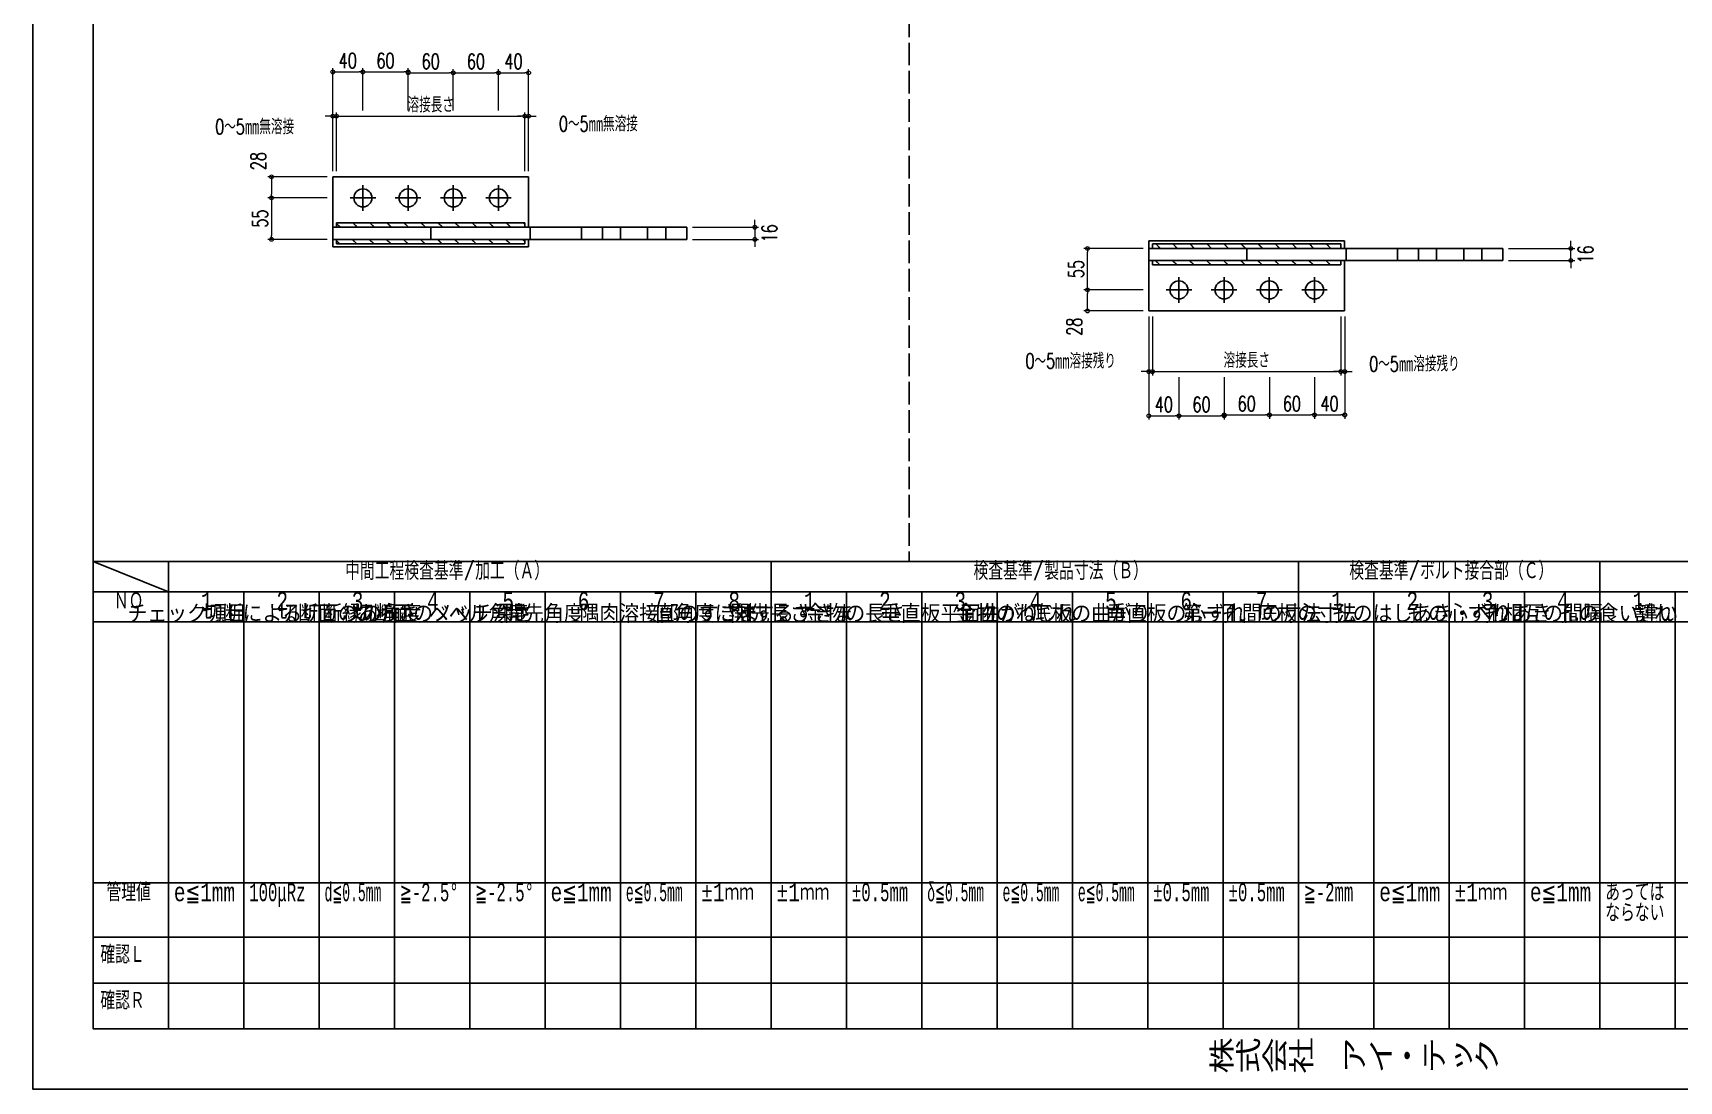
# Model space of a CAD drawing. Header units: millimetres. Extents: x 0 to 18796, y -11 to 7128.
# Drawn here: x 5340 to 7525, y 4763 to 6153 of the extents above; entities that cross this region are included whole.
import ezdxf
from ezdxf.enums import TextEntityAlignment as Align

# ---------------------------------------------------------------- set-up
doc = ezdxf.new("R2010")
doc.units = ezdxf.units.MM
doc.header["$LTSCALE"] = 5
doc.linetypes.add('DASHED', pattern=[7.5, 6, -1.5])
doc.layers.get('0').update_dxf_attribs({"color": 255})
doc.layers.get('DEFPOINTS').update_dxf_attribs({"color": 9})
for name, color, linetype in [('LAYER6', 7, 'Continuous'), ('寸法', 4, 'Continuous'), ('文字', 7, 'Continuous'), ('溶接', 241, 'Continuous'), ('金物', 142, 'Continuous')]:
    doc.layers.add(name, color=color, linetype=linetype)
doc.styles.add('DLSTANDARD1', font='monotxt.shx', dxfattribs={"width": 0.6, "bigfont": 'extfont'})
doc.styles.add('KANJI', font='simplex.shx', dxfattribs={"width": 0.7, "bigfont": 'extfont2.shx'})
doc.styles.get("Standard").update_dxf_attribs({"font": 'simplex.shx', "width": 0.7, "height": 2.5, "bigfont": '@extfont2.shx'})
doc.styles.add('TATEGAKI', font='txt', dxfattribs={"bigfont": 'bigfont.shx'})
doc.dimstyles.new('S5', dxfattribs={"dimscale": 5, "dimtxt": 4, "dimasz": 1, "dimexe": 1, "dimexo": 1.5, "dimgap": 1, "dimtad": 1, "dimtxsty": 'KANJI', "dimblk": 'ORIGIN', "dimcen": 0, "dimclrd": 256, "dimclre": 256, "dimclrt": 256, "dimadec": 0, "dimazin": 0, "dimtfac": 1, "dimtmove": 2, "dimatfit": 2, "dimfxl": 1, "dimtolj": 2, "dimlwd": 5, "dimlwe": 5, "dimarcsym": 0})
pattern_1 = [(135, (3712.987, 2816.585), (-11.31371, -11.31371), []), (135, (3712.987, 2816.905), (-11.31371, -11.31371), [])]
pattern_2 = [(135, (4796.171, 2816.585), (-11.31371, -11.31371), []), (135, (4796.171, 2816.905), (-11.31371, -11.31371), [])]

# ---------------------------------------------------------------- blocks, each defined once
blk = doc.blocks.new('_Origin')
at = {"color": 0, "linetype": 'ByBlock', "lineweight": -2}
blk.add_line((0, 0), (-1, 0), dxfattribs=at)
blk.add_circle((0, 0), 0.5, dxfattribs=at)
blk = doc.blocks.new('*D45')
at = {"layer": 'DEFPOINTS', "color": 0, "transparency": 16777216}
for p in [(5993, 6043), (5743, 5962.6), (5993, 5962.6)]:
    blk.add_point(p, dxfattribs=at)
at = {"layer": '寸法', "lineweight": 5, "ltscale": 4, "transparency": 16777216}
for p, q in [((5743, 5970.1), (5743, 6048)), ((5748, 6043), (5988, 6043)), ((5993, 5970.1), (5993, 6048))]:
    blk.add_line(p, q, dxfattribs=at)
at = {"layer": '寸法', "lineweight": 5, "transparency": 16777216, "xscale": 5, "yscale": 5, "zscale": 5, "rotation": 180}
blk.add_blockref('_Origin', (5743, 6043), dxfattribs=at)
at = {"layer": '寸法', "lineweight": 5, "transparency": 16777216, "xscale": 5, "yscale": 5, "zscale": 5}
blk.add_blockref('_Origin', (5993, 6043), dxfattribs=at)
at = {"layer": '寸法', "linetype": 'Continuous', "transparency": 16777216, "insert": (5868, 6058), "char_height": 20, "attachment_point": 5, "style": 'KANJI'}
blk.add_mtext('\\A2;溶接長さ', dxfattribs=at)
blk = doc.blocks.new('*D46')
at = {"layer": 'DEFPOINTS', "color": 0, "transparency": 16777216}
for p in [(5743, 6043), (5738, 5962.6), (5743, 5962.6)]:
    blk.add_point(p, dxfattribs=at)
at = {"layer": '寸法', "lineweight": 5, "ltscale": 4, "transparency": 16777216}
for p, q in [((5733, 6043), (5728, 6043)), ((5738, 5970.1), (5738, 6048)), ((5738, 6043), (5743, 6043)), ((5743, 5970.1), (5743, 6048)), ((5748, 6043), (5753, 6043))]:
    blk.add_line(p, q, dxfattribs=at)
at = {"layer": '寸法', "lineweight": 5, "transparency": 16777216, "xscale": 5, "yscale": 5, "zscale": 5}
blk.add_blockref('_Origin', (5738, 6043), dxfattribs=at)
at = {"layer": '寸法', "lineweight": 5, "transparency": 16777216, "xscale": 5, "yscale": 5, "zscale": 5, "rotation": 180}
blk.add_blockref('_Origin', (5743, 6043), dxfattribs=at)
at = {"layer": '寸法', "linetype": 'Continuous', "transparency": 16777216, "insert": (5634.3, 6029), "char_height": 20, "attachment_point": 5, "style": 'KANJI'}
blk.add_mtext('\\A2;0～5{\\fMS PGothic|b0|i0|c128|p50;㎜}無溶接', dxfattribs=at)
blk = doc.blocks.new('*D47')
at = {"layer": 'DEFPOINTS', "color": 0, "transparency": 16777216}
for p in [(5998, 6043), (5993, 5962.6), (5998, 5962.6)]:
    blk.add_point(p, dxfattribs=at)
at = {"layer": '寸法', "lineweight": 5, "ltscale": 4, "transparency": 16777216}
for p, q in [((5988, 6043), (5983, 6043)), ((5993, 5970.1), (5993, 6048)), ((5993, 6043), (5998, 6043)), ((5998, 5970.1), (5998, 6048)), ((6003, 6043), (6008, 6043))]:
    blk.add_line(p, q, dxfattribs=at)
at = {"layer": '寸法', "lineweight": 5, "transparency": 16777216, "xscale": 5, "yscale": 5, "zscale": 5}
blk.add_blockref('_Origin', (5993, 6043), dxfattribs=at)
at = {"layer": '寸法', "lineweight": 5, "transparency": 16777216, "xscale": 5, "yscale": 5, "zscale": 5, "rotation": 180}
blk.add_blockref('_Origin', (5998, 6043), dxfattribs=at)
at = {"layer": '寸法', "linetype": 'Continuous', "transparency": 16777216, "insert": (6090.6, 6032.8), "char_height": 20, "attachment_point": 5, "style": 'KANJI'}
blk.add_mtext('\\A2;0～5{\\fMS PGothic|b0|i0|c128|p50;㎜}無溶接', dxfattribs=at)
blk = doc.blocks.new('*D48')
at = {"layer": 'DEFPOINTS', "color": 0, "transparency": 16777216}
for p in [(5778, 6101.7), (5778, 6043), (5738, 6019.1)]:
    blk.add_point(p, dxfattribs=at)
at = {"layer": '寸法', "lineweight": 5, "ltscale": 4, "transparency": 16777216}
for p, q in [((5738, 6026.6), (5738, 6106.7)), ((5743, 6101.7), (5773, 6101.7)), ((5778, 6050.5), (5778, 6106.7))]:
    blk.add_line(p, q, dxfattribs=at)
at = {"layer": '寸法', "lineweight": 5, "transparency": 16777216, "xscale": 5, "yscale": 5, "zscale": 5, "rotation": 180}
blk.add_blockref('_Origin', (5738, 6101.7), dxfattribs=at)
at = {"layer": '寸法', "lineweight": 5, "transparency": 16777216, "xscale": 5, "yscale": 5, "zscale": 5}
blk.add_blockref('_Origin', (5778, 6101.7), dxfattribs=at)
at = {"layer": '寸法', "linetype": 'Continuous', "transparency": 16777216, "insert": (5758, 6116.7), "char_height": 20, "attachment_point": 5, "style": 'KANJI'}
blk.add_mtext('\\A2;40', dxfattribs=at)
blk = doc.blocks.new('*D49')
at = {"layer": 'DEFPOINTS', "color": 0, "transparency": 16777216}
for p in [(5838, 6101.7), (5778, 6043), (5838, 6043)]:
    blk.add_point(p, dxfattribs=at)
at = {"layer": '寸法', "lineweight": 5, "ltscale": 4, "transparency": 16777216}
for p, q in [((5778, 6050.5), (5778, 6106.7)), ((5783, 6101.7), (5833, 6101.7)), ((5838, 6050.5), (5838, 6106.7))]:
    blk.add_line(p, q, dxfattribs=at)
at = {"layer": '寸法', "lineweight": 5, "transparency": 16777216, "xscale": 5, "yscale": 5, "zscale": 5, "rotation": 180}
blk.add_blockref('_Origin', (5778, 6101.7), dxfattribs=at)
at = {"layer": '寸法', "lineweight": 5, "transparency": 16777216, "xscale": 5, "yscale": 5, "zscale": 5}
blk.add_blockref('_Origin', (5838, 6101.7), dxfattribs=at)
at = {"layer": '寸法', "linetype": 'Continuous', "transparency": 16777216, "insert": (5808, 6116.7), "char_height": 20, "attachment_point": 5, "style": 'KANJI'}
blk.add_mtext('\\A2;60', dxfattribs=at)
blk = doc.blocks.new('*D50')
at = {"layer": 'DEFPOINTS', "color": 0, "transparency": 16777216}
for p in [(5898, 6100.6), (5838, 6043), (5898, 6043)]:
    blk.add_point(p, dxfattribs=at)
at = {"layer": '寸法', "lineweight": 5, "ltscale": 4, "transparency": 16777216}
for p, q in [((5838, 6050.5), (5838, 6105.6)), ((5843, 6100.6), (5893, 6100.6)), ((5898, 6050.5), (5898, 6105.6))]:
    blk.add_line(p, q, dxfattribs=at)
at = {"layer": '寸法', "lineweight": 5, "transparency": 16777216, "xscale": 5, "yscale": 5, "zscale": 5, "rotation": 180}
blk.add_blockref('_Origin', (5838, 6100.6), dxfattribs=at)
at = {"layer": '寸法', "lineweight": 5, "transparency": 16777216, "xscale": 5, "yscale": 5, "zscale": 5}
blk.add_blockref('_Origin', (5898, 6100.6), dxfattribs=at)
at = {"layer": '寸法', "linetype": 'Continuous', "transparency": 16777216, "insert": (5868, 6115.6), "char_height": 20, "attachment_point": 5, "style": 'KANJI'}
blk.add_mtext('\\A2;60', dxfattribs=at)
blk = doc.blocks.new('*D51')
at = {"layer": 'DEFPOINTS', "color": 0, "transparency": 16777216}
for p in [(5958, 6100.6), (5898, 6043), (5958, 6043)]:
    blk.add_point(p, dxfattribs=at)
at = {"layer": '寸法', "lineweight": 5, "ltscale": 4, "transparency": 16777216}
for p, q in [((5898, 6050.5), (5898, 6105.6)), ((5903, 6100.6), (5953, 6100.6)), ((5958, 6050.5), (5958, 6105.6))]:
    blk.add_line(p, q, dxfattribs=at)
at = {"layer": '寸法', "lineweight": 5, "transparency": 16777216, "xscale": 5, "yscale": 5, "zscale": 5, "rotation": 180}
blk.add_blockref('_Origin', (5898, 6100.6), dxfattribs=at)
at = {"layer": '寸法', "lineweight": 5, "transparency": 16777216, "xscale": 5, "yscale": 5, "zscale": 5}
blk.add_blockref('_Origin', (5958, 6100.6), dxfattribs=at)
at = {"layer": '寸法', "linetype": 'Continuous', "transparency": 16777216, "insert": (5928, 6115.6), "char_height": 20, "attachment_point": 5, "style": 'KANJI'}
blk.add_mtext('\\A2;60', dxfattribs=at)
blk = doc.blocks.new('*D52')
at = {"layer": 'DEFPOINTS', "color": 0, "transparency": 16777216}
for p in [(5998, 6100.6), (5958, 6043), (5998, 6019.1)]:
    blk.add_point(p, dxfattribs=at)
at = {"layer": '寸法', "lineweight": 5, "ltscale": 4, "transparency": 16777216}
for p, q in [((5958, 6050.5), (5958, 6105.6)), ((5963, 6100.6), (5993, 6100.6)), ((5998, 6026.6), (5998, 6105.6))]:
    blk.add_line(p, q, dxfattribs=at)
at = {"layer": '寸法', "lineweight": 5, "transparency": 16777216, "xscale": 5, "yscale": 5, "zscale": 5, "rotation": 180}
blk.add_blockref('_Origin', (5958, 6100.6), dxfattribs=at)
at = {"layer": '寸法', "lineweight": 5, "transparency": 16777216, "xscale": 5, "yscale": 5, "zscale": 5}
blk.add_blockref('_Origin', (5998, 6100.6), dxfattribs=at)
at = {"layer": '寸法', "linetype": 'Continuous', "transparency": 16777216, "insert": (5978, 6115.6), "char_height": 20, "attachment_point": 5, "style": 'KANJI'}
blk.add_mtext('\\A2;40', dxfattribs=at)
blk = doc.blocks.new('*D54')
at = {"layer": 'DEFPOINTS', "color": 0, "transparency": 16777216}
for p in [(5738, 5962.6), (5656.6, 5934.6), (5738, 5934.6)]:
    blk.add_point(p, dxfattribs=at)
at = {"layer": '寸法', "lineweight": 5, "ltscale": 4, "transparency": 16777216}
for p, q in [((5730.5, 5962.6), (5651.6, 5962.6)), ((5656.6, 5957.6), (5656.6, 5939.6)), ((5730.5, 5934.6), (5651.6, 5934.6))]:
    blk.add_line(p, q, dxfattribs=at)
at = {"layer": '寸法', "lineweight": 5, "transparency": 16777216, "xscale": 5, "yscale": 5, "zscale": 5}
for p, rotation in [((5656.6, 5962.6), 90), ((5656.6, 5934.6), 270)]:
    blk.add_blockref('_Origin', p, dxfattribs=dict(at, rotation=rotation))
at = {"layer": '寸法', "linetype": 'Continuous', "transparency": 16777216, "insert": (5639.1, 5983.4), "char_height": 20, "attachment_point": 5, "rotation": 90, "style": 'KANJI'}
blk.add_mtext('\\A2;28', dxfattribs=at)
blk = doc.blocks.new('*D55')
at = {"layer": 'DEFPOINTS', "color": 0, "transparency": 16777216}
for p in [(5738, 5934.6), (5656.6, 5879.6), (5738, 5879.6)]:
    blk.add_point(p, dxfattribs=at)
at = {"layer": '寸法', "lineweight": 5, "ltscale": 4, "transparency": 16777216}
for p, q in [((5730.5, 5934.6), (5651.6, 5934.6)), ((5656.6, 5929.6), (5656.6, 5884.6)), ((5730.5, 5879.6), (5651.6, 5879.6))]:
    blk.add_line(p, q, dxfattribs=at)
at = {"layer": '寸法', "lineweight": 5, "transparency": 16777216, "xscale": 5, "yscale": 5, "zscale": 5}
for p, rotation in [((5656.6, 5934.6), 90), ((5656.6, 5879.6), 270)]:
    blk.add_blockref('_Origin', p, dxfattribs=dict(at, rotation=rotation))
at = {"layer": '寸法', "linetype": 'Continuous', "transparency": 16777216, "insert": (5641.6, 5907.1), "char_height": 20, "attachment_point": 5, "rotation": 90, "style": 'KANJI'}
blk.add_mtext('\\A2;55', dxfattribs=at)
blk = doc.blocks.new('*D56')
at = {"layer": 'DEFPOINTS', "color": 0, "transparency": 16777216}
for p in [(6208, 5895.6), (6208, 5879.6), (6298.3, 5879.6)]:
    blk.add_point(p, dxfattribs=at)
at = {"layer": '寸法', "lineweight": 5, "ltscale": 4, "transparency": 16777216}
for p, q in [((6298.3, 5900.6), (6298.3, 5905.6)), ((6215.5, 5895.6), (6303.3, 5895.6)), ((6215.5, 5879.6), (6303.3, 5879.6)), ((6298.3, 5895.6), (6298.3, 5879.6)), ((6298.3, 5874.6), (6298.3, 5869.6))]:
    blk.add_line(p, q, dxfattribs=at)
at = {"layer": '寸法', "lineweight": 5, "transparency": 16777216, "xscale": 5, "yscale": 5, "zscale": 5}
for p, rotation in [((6298.3, 5895.6), 270), ((6298.3, 5879.6), 90)]:
    blk.add_blockref('_Origin', p, dxfattribs=dict(at, rotation=rotation))
at = {"layer": '寸法', "linetype": 'Continuous', "transparency": 16777216, "insert": (6317.7, 5887.6), "char_height": 20, "attachment_point": 5, "rotation": 90, "style": 'KANJI'}
blk.add_mtext('\\A2;16', dxfattribs=at)
blk = doc.blocks.new('*D67')
at = {"layer": 'DEFPOINTS', "color": 0, "transparency": 16777216}
for p in [(6826.2, 5784.6), (7076.2, 5784.6), (7076.2, 5704.1)]:
    blk.add_point(p, dxfattribs=at)
at = {"layer": '寸法', "lineweight": 5, "ltscale": 4, "transparency": 16777216}
for p, q in [((6826.2, 5777.1), (6826.2, 5699.1)), ((7076.2, 5777.1), (7076.2, 5699.1)), ((6831.2, 5704.1), (7071.2, 5704.1))]:
    blk.add_line(p, q, dxfattribs=at)
at = {"layer": '寸法', "lineweight": 5, "transparency": 16777216, "xscale": 5, "yscale": 5, "zscale": 5, "rotation": 180}
blk.add_blockref('_Origin', (6826.2, 5704.1), dxfattribs=at)
at = {"layer": '寸法', "lineweight": 5, "transparency": 16777216, "xscale": 5, "yscale": 5, "zscale": 5}
blk.add_blockref('_Origin', (7076.2, 5704.1), dxfattribs=at)
at = {"layer": '寸法', "linetype": 'Continuous', "transparency": 16777216, "insert": (6951.2, 5719.1), "char_height": 20, "attachment_point": 5, "style": 'KANJI'}
blk.add_mtext('\\A2;溶接長さ', dxfattribs=at)
blk = doc.blocks.new('*D68')
at = {"layer": 'DEFPOINTS', "color": 0, "transparency": 16777216}
for p in [(6821.2, 5784.6), (6826.2, 5784.6), (6826.2, 5704.1)]:
    blk.add_point(p, dxfattribs=at)
at = {"layer": '寸法', "lineweight": 5, "ltscale": 4, "transparency": 16777216}
for p, q in [((6821.2, 5777.1), (6821.2, 5699.1)), ((6826.2, 5777.1), (6826.2, 5699.1)), ((6816.2, 5704.1), (6811.2, 5704.1)), ((6821.2, 5704.1), (6826.2, 5704.1)), ((6831.2, 5704.1), (6836.2, 5704.1))]:
    blk.add_line(p, q, dxfattribs=at)
at = {"layer": '寸法', "lineweight": 5, "transparency": 16777216, "xscale": 5, "yscale": 5, "zscale": 5}
blk.add_blockref('_Origin', (6821.2, 5704.1), dxfattribs=at)
at = {"layer": '寸法', "lineweight": 5, "transparency": 16777216, "xscale": 5, "yscale": 5, "zscale": 5, "rotation": 180}
blk.add_blockref('_Origin', (6826.2, 5704.1), dxfattribs=at)
at = {"layer": '寸法', "linetype": 'Continuous', "transparency": 16777216, "insert": (6717.5, 5718.2), "char_height": 20, "attachment_point": 5, "style": 'KANJI'}
blk.add_mtext('\\A2;0～5{\\fMS PGothic|b0|i0|c128|p50;㎜}溶接残り', dxfattribs=at)
blk = doc.blocks.new('*D69')
at = {"layer": 'DEFPOINTS', "color": 0, "transparency": 16777216}
for p in [(7076.2, 5784.6), (7081.2, 5784.6), (7081.2, 5704.1)]:
    blk.add_point(p, dxfattribs=at)
at = {"layer": '寸法', "lineweight": 5, "ltscale": 4, "transparency": 16777216}
for p, q in [((7076.2, 5777.1), (7076.2, 5699.1)), ((7081.2, 5777.1), (7081.2, 5699.1)), ((7071.2, 5704.1), (7066.2, 5704.1)), ((7076.2, 5704.1), (7081.2, 5704.1)), ((7086.2, 5704.1), (7091.2, 5704.1))]:
    blk.add_line(p, q, dxfattribs=at)
at = {"layer": '寸法', "lineweight": 5, "transparency": 16777216, "xscale": 5, "yscale": 5, "zscale": 5}
blk.add_blockref('_Origin', (7076.2, 5704.1), dxfattribs=at)
at = {"layer": '寸法', "lineweight": 5, "transparency": 16777216, "xscale": 5, "yscale": 5, "zscale": 5, "rotation": 180}
blk.add_blockref('_Origin', (7081.2, 5704.1), dxfattribs=at)
at = {"layer": '寸法', "linetype": 'Continuous', "transparency": 16777216, "insert": (7173.8, 5714.3), "char_height": 20, "attachment_point": 5, "style": 'KANJI'}
blk.add_mtext('\\A2;0～5{\\fMS PGothic|b0|i0|c128|p50;㎜}溶接残り', dxfattribs=at)
blk = doc.blocks.new('*D70')
at = {"layer": 'DEFPOINTS', "color": 0, "transparency": 16777216}
for p in [(6821.2, 5728), (6861.2, 5704.1), (6861.2, 5645.5)]:
    blk.add_point(p, dxfattribs=at)
at = {"layer": '寸法', "lineweight": 5, "ltscale": 4, "transparency": 16777216}
for p, q in [((6821.2, 5720.5), (6821.2, 5640.5)), ((6861.2, 5696.6), (6861.2, 5640.5)), ((6826.2, 5645.5), (6856.2, 5645.5))]:
    blk.add_line(p, q, dxfattribs=at)
at = {"layer": '寸法', "lineweight": 5, "transparency": 16777216, "xscale": 5, "yscale": 5, "zscale": 5, "rotation": 180}
blk.add_blockref('_Origin', (6821.2, 5645.5), dxfattribs=at)
at = {"layer": '寸法', "lineweight": 5, "transparency": 16777216, "xscale": 5, "yscale": 5, "zscale": 5}
blk.add_blockref('_Origin', (6861.2, 5645.5), dxfattribs=at)
at = {"layer": '寸法', "linetype": 'Continuous', "transparency": 16777216, "insert": (6841.2, 5660.5), "char_height": 20, "attachment_point": 5, "style": 'KANJI'}
blk.add_mtext('\\A2;40', dxfattribs=at)
blk = doc.blocks.new('*D71')
at = {"layer": 'DEFPOINTS', "color": 0, "transparency": 16777216}
for p in [(6861.2, 5704.1), (6921.2, 5704.1), (6921.2, 5645.5)]:
    blk.add_point(p, dxfattribs=at)
at = {"layer": '寸法', "lineweight": 5, "ltscale": 4, "transparency": 16777216}
for p, q in [((6861.2, 5696.6), (6861.2, 5640.5)), ((6921.2, 5696.6), (6921.2, 5640.5)), ((6866.2, 5645.5), (6916.2, 5645.5))]:
    blk.add_line(p, q, dxfattribs=at)
at = {"layer": '寸法', "lineweight": 5, "transparency": 16777216, "xscale": 5, "yscale": 5, "zscale": 5, "rotation": 180}
blk.add_blockref('_Origin', (6861.2, 5645.5), dxfattribs=at)
at = {"layer": '寸法', "lineweight": 5, "transparency": 16777216, "xscale": 5, "yscale": 5, "zscale": 5}
blk.add_blockref('_Origin', (6921.2, 5645.5), dxfattribs=at)
at = {"layer": '寸法', "linetype": 'Continuous', "transparency": 16777216, "insert": (6891.2, 5660.5), "char_height": 20, "attachment_point": 5, "style": 'KANJI'}
blk.add_mtext('\\A2;60', dxfattribs=at)
blk = doc.blocks.new('*D72')
at = {"layer": 'DEFPOINTS', "color": 0, "transparency": 16777216}
for p in [(6921.2, 5704.1), (6981.2, 5704.1), (6981.2, 5646.6)]:
    blk.add_point(p, dxfattribs=at)
at = {"layer": '寸法', "lineweight": 5, "ltscale": 4, "transparency": 16777216}
for p, q in [((6921.2, 5696.6), (6921.2, 5641.6)), ((6981.2, 5696.6), (6981.2, 5641.6)), ((6926.2, 5646.6), (6976.2, 5646.6))]:
    blk.add_line(p, q, dxfattribs=at)
at = {"layer": '寸法', "lineweight": 5, "transparency": 16777216, "xscale": 5, "yscale": 5, "zscale": 5, "rotation": 180}
blk.add_blockref('_Origin', (6921.2, 5646.6), dxfattribs=at)
at = {"layer": '寸法', "lineweight": 5, "transparency": 16777216, "xscale": 5, "yscale": 5, "zscale": 5}
blk.add_blockref('_Origin', (6981.2, 5646.6), dxfattribs=at)
at = {"layer": '寸法', "linetype": 'Continuous', "transparency": 16777216, "insert": (6951.2, 5661.6), "char_height": 20, "attachment_point": 5, "style": 'KANJI'}
blk.add_mtext('\\A2;60', dxfattribs=at)
blk = doc.blocks.new('*D73')
at = {"layer": 'DEFPOINTS', "color": 0, "transparency": 16777216}
for p in [(6981.2, 5704.1), (7041.2, 5704.1), (7041.2, 5646.6)]:
    blk.add_point(p, dxfattribs=at)
at = {"layer": '寸法', "lineweight": 5, "ltscale": 4, "transparency": 16777216}
for p, q in [((6981.2, 5696.6), (6981.2, 5641.6)), ((7041.2, 5696.6), (7041.2, 5641.6)), ((6986.2, 5646.6), (7036.2, 5646.6))]:
    blk.add_line(p, q, dxfattribs=at)
at = {"layer": '寸法', "lineweight": 5, "transparency": 16777216, "xscale": 5, "yscale": 5, "zscale": 5, "rotation": 180}
blk.add_blockref('_Origin', (6981.2, 5646.6), dxfattribs=at)
at = {"layer": '寸法', "lineweight": 5, "transparency": 16777216, "xscale": 5, "yscale": 5, "zscale": 5}
blk.add_blockref('_Origin', (7041.2, 5646.6), dxfattribs=at)
at = {"layer": '寸法', "linetype": 'Continuous', "transparency": 16777216, "insert": (7011.2, 5661.6), "char_height": 20, "attachment_point": 5, "style": 'KANJI'}
blk.add_mtext('\\A2;60', dxfattribs=at)
blk = doc.blocks.new('*D74')
at = {"layer": 'DEFPOINTS', "color": 0, "transparency": 16777216}
for p in [(7081.2, 5728), (7041.2, 5704.1), (7081.2, 5646.6)]:
    blk.add_point(p, dxfattribs=at)
at = {"layer": '寸法', "lineweight": 5, "ltscale": 4, "transparency": 16777216}
for p, q in [((7081.2, 5720.5), (7081.2, 5641.6)), ((7041.2, 5696.6), (7041.2, 5641.6)), ((7046.2, 5646.6), (7076.2, 5646.6))]:
    blk.add_line(p, q, dxfattribs=at)
at = {"layer": '寸法', "lineweight": 5, "transparency": 16777216, "xscale": 5, "yscale": 5, "zscale": 5, "rotation": 180}
blk.add_blockref('_Origin', (7041.2, 5646.6), dxfattribs=at)
at = {"layer": '寸法', "lineweight": 5, "transparency": 16777216, "xscale": 5, "yscale": 5, "zscale": 5}
blk.add_blockref('_Origin', (7081.2, 5646.6), dxfattribs=at)
at = {"layer": '寸法', "linetype": 'Continuous', "transparency": 16777216, "insert": (7061.2, 5661.6), "char_height": 20, "attachment_point": 5, "style": 'KANJI'}
blk.add_mtext('\\A2;40', dxfattribs=at)
blk = doc.blocks.new('*D76')
at = {"layer": 'DEFPOINTS', "color": 0, "transparency": 16777216}
for p in [(6739.8, 5812.6), (6821.2, 5812.6), (6821.2, 5784.6)]:
    blk.add_point(p, dxfattribs=at)
at = {"layer": '寸法', "lineweight": 5, "ltscale": 4, "transparency": 16777216}
for p, q in [((6813.7, 5812.6), (6734.8, 5812.6)), ((6739.8, 5789.6), (6739.8, 5807.6)), ((6813.7, 5784.6), (6734.8, 5784.6))]:
    blk.add_line(p, q, dxfattribs=at)
at = {"layer": '寸法', "lineweight": 5, "transparency": 16777216, "xscale": 5, "yscale": 5, "zscale": 5}
for p, rotation in [((6739.8, 5812.6), 90), ((6739.8, 5784.6), 270)]:
    blk.add_blockref('_Origin', p, dxfattribs=dict(at, rotation=rotation))
at = {"layer": '寸法', "linetype": 'Continuous', "transparency": 16777216, "insert": (6722.3, 5763.7), "char_height": 20, "attachment_point": 5, "rotation": 90, "style": 'KANJI'}
blk.add_mtext('\\A2;28', dxfattribs=at)
blk = doc.blocks.new('*D77')
at = {"layer": 'DEFPOINTS', "color": 0, "transparency": 16777216}
for p in [(6739.8, 5867.6), (6821.2, 5867.6), (6821.2, 5812.6)]:
    blk.add_point(p, dxfattribs=at)
at = {"layer": '寸法', "lineweight": 5, "ltscale": 4, "transparency": 16777216}
for p, q in [((6813.7, 5867.6), (6734.8, 5867.6)), ((6739.8, 5817.6), (6739.8, 5862.6)), ((6813.7, 5812.6), (6734.8, 5812.6))]:
    blk.add_line(p, q, dxfattribs=at)
at = {"layer": '寸法', "lineweight": 5, "transparency": 16777216, "xscale": 5, "yscale": 5, "zscale": 5}
for p, rotation in [((6739.8, 5867.6), 90), ((6739.8, 5812.6), 270)]:
    blk.add_blockref('_Origin', p, dxfattribs=dict(at, rotation=rotation))
at = {"layer": '寸法', "linetype": 'Continuous', "transparency": 16777216, "insert": (6724.8, 5840.1), "char_height": 20, "attachment_point": 5, "rotation": 90, "style": 'KANJI'}
blk.add_mtext('\\A2;55', dxfattribs=at)
blk = doc.blocks.new('*D78')
at = {"layer": 'DEFPOINTS', "color": 0, "transparency": 16777216}
for p in [(7291.2, 5867.6), (7381.5, 5867.6), (7291.2, 5851.6)]:
    blk.add_point(p, dxfattribs=at)
at = {"layer": '寸法', "lineweight": 5, "ltscale": 4, "transparency": 16777216}
for p, q in [((7298.7, 5867.6), (7386.5, 5867.6)), ((7381.5, 5872.6), (7381.5, 5877.6)), ((7381.5, 5851.6), (7381.5, 5867.6)), ((7298.7, 5851.6), (7386.5, 5851.6)), ((7381.5, 5846.6), (7381.5, 5841.6))]:
    blk.add_line(p, q, dxfattribs=at)
at = {"layer": '寸法', "lineweight": 5, "transparency": 16777216, "xscale": 5, "yscale": 5, "zscale": 5}
for p, rotation in [((7381.5, 5867.6), 270), ((7381.5, 5851.6), 90)]:
    blk.add_blockref('_Origin', p, dxfattribs=dict(at, rotation=rotation))
at = {"layer": '寸法', "linetype": 'Continuous', "transparency": 16777216, "insert": (7400.9, 5859.6), "char_height": 20, "attachment_point": 5, "rotation": 90, "style": 'KANJI'}
blk.add_mtext('\\A2;16', dxfattribs=at)

msp = doc.modelspace()

# ---------------------------------------------------------------- hatches: boundary and pattern name
at = {"layer": '溶接', "ltscale": 6}
h = msp.add_hatch(dxfattribs=at)
h.set_pattern_fill('JIS_LC_20', color=256, scale=0.8, angle=90)
h.set_pattern_definition(pattern_1)
h.paths.add_polyline_path([(5800.987, 5895.585), (5742.987, 5895.585), (5742.987, 5901.585), (5800.987, 5901.585)])
h.paths.add_polyline_path([(5983.987, 5895.585), (5800.987, 5895.585), (5800.987, 5901.585), (5983.987, 5901.585)])
h.paths.add_polyline_path([(5992.987, 5895.585), (5983.987, 5895.585), (5983.987, 5901.585), (5992.987, 5901.585)])
h = msp.add_hatch(dxfattribs=at)
h.set_pattern_fill('JIS_LC_20', color=256, scale=0.8, angle=90)
h.set_pattern_definition(pattern_1)
h.paths.add_polyline_path([(5800.987, 5879.585), (5742.987, 5879.585), (5742.987, 5873.585), (5800.987, 5873.585)])
h.paths.add_polyline_path([(5983.987, 5879.585), (5800.987, 5879.585), (5800.987, 5873.585), (5983.987, 5873.585)])
h.paths.add_polyline_path([(5992.987, 5879.585), (5983.987, 5879.585), (5983.987, 5873.585), (5992.987, 5873.585)])
h = msp.add_hatch(dxfattribs=at)
h.set_pattern_fill('JIS_LC_20', color=256, scale=0.8, angle=90)
h.set_pattern_definition(pattern_2)
h.paths.add_polyline_path([(6884.171, 5867.585), (6826.171, 5867.585), (6826.171, 5873.585), (6884.171, 5873.585)])
h.paths.add_polyline_path([(7067.171, 5867.585), (6884.171, 5867.585), (6884.171, 5873.585), (7067.171, 5873.585)])
h.paths.add_polyline_path([(7076.171, 5867.585), (7067.171, 5867.585), (7067.171, 5873.585), (7076.171, 5873.585)])
h = msp.add_hatch(dxfattribs=at)
h.set_pattern_fill('JIS_LC_20', color=256, scale=0.8, angle=90)
h.set_pattern_definition(pattern_2)
h.paths.add_polyline_path([(6884.171, 5851.585), (6826.171, 5851.585), (6826.171, 5845.585), (6884.171, 5845.585)])
h.paths.add_polyline_path([(7067.171, 5851.585), (6884.171, 5851.585), (6884.171, 5845.585), (7067.171, 5845.585)])
h.paths.add_polyline_path([(7076.171, 5851.585), (7067.171, 5851.585), (7067.171, 5845.585), (7076.171, 5845.585)])

# ---------------------------------------------------------------- linework, layer by layer
at = {"linetype": 'DASHED', "lineweight": -3}
msp.add_line((6503.184, 6928), (6503.184, 5452), dxfattribs=at)
at = {"linetype": 'Continuous', "lineweight": -3}
for p, q in [((5420, 5452), (8624, 5452)), ((5420, 5412), (8624, 5412)), ((5420, 5372), (8320, 5372)), ((5420, 5025.709), (8320, 5025.709)), ((5420, 4953.936), (8320, 4953.936)), ((5420, 4892.968), (8320, 4892.968))]:
    msp.add_line(p, q, dxfattribs=at)
for points in [[(5340, 7128), (8704, 7128), (8704, 4752), (5340, 4752)], [(5420, 7048), (8624, 7048), (8624, 4832), (5420, 4832)]]:
    msp.add_lwpolyline(points, close=True, dxfattribs=at)
at = {"layer": '寸法', "linetype": 'Continuous'}
for p, q in [((5520, 5412), (5420, 5452)), ((5520, 4832), (5520, 5452)), ((6320, 4832), (6320, 5452)), ((7020, 4832), (7020, 5452)), ((7420, 4832), (7420, 5452)), ((5620, 4832), (5620, 5412)), ((5720, 4832), (5720, 5412)), ((5820, 4832), (5820, 5412)), ((5920, 4832), (5920, 5412)), ((6020, 4832), (6020, 5412)), ((6120, 4832), (6120, 5412)), ((6220, 4832), (6220, 5412)), ((6420, 4832), (6420, 5412)), ((6520, 4832), (6520, 5412)), ((6620, 4832), (6620, 5412)), ((6720, 4832), (6720, 5412)), ((6820, 4832), (6820, 5412)), ((6920, 4832), (6920, 5412)), ((7120, 4832), (7120, 5412)), ((7220, 4832), (7220, 5412)), ((7320, 4832), (7320, 5412)), ((7520, 4832), (7520, 5412))]:
    msp.add_line(p, q, dxfattribs=at)
at = {"layer": '溶接'}
for p, q in [((5992.987, 5901.585), (5742.987, 5901.585)), ((5742.987, 5901.585), (5742.987, 5895.585)), ((5992.987, 5895.585), (5992.987, 5901.585)), ((5742.987, 5873.585), (5742.987, 5879.585)), ((5992.987, 5879.585), (5992.987, 5873.585)), ((5992.987, 5873.585), (5742.987, 5873.585)), ((7076.171, 5873.585), (6826.171, 5873.585)), ((6826.171, 5873.585), (6826.171, 5867.585)), ((7076.171, 5867.585), (7076.171, 5873.585)), ((6826.171, 5845.585), (6826.171, 5851.585)), ((7076.171, 5845.585), (6826.171, 5845.585)), ((7076.171, 5851.585), (7076.171, 5845.585))]:
    msp.add_line(p, q, dxfattribs=at)
at = {"layer": '溶接', "ltscale": 4}
msp.add_line((6951.171, 5867.585), (6951.171, 5851.585), dxfattribs=at)
at = {"layer": '金物', "color": 153}
for p, q in [((5737.987, 5869.585), (5737.987, 5962.585)), ((5737.987, 5962.585), (5997.987, 5962.585)), ((5777.987, 5951.585), (5777.987, 5917.585)), ((5837.987, 5951.585), (5837.987, 5917.585)), ((5897.987, 5951.585), (5897.987, 5917.585)), ((5957.987, 5951.585), (5957.987, 5917.585)), ((5997.987, 5962.585), (5997.987, 5895.585)), ((5794.987, 5934.585), (5760.987, 5934.585)), ((5854.987, 5934.585), (5820.987, 5934.585)), ((5914.987, 5934.585), (5880.987, 5934.585)), ((5974.987, 5934.585), (5940.987, 5934.585)), ((5737.987, 5895.585), (6207.987, 5895.585)), ((6207.987, 5879.585), (5737.987, 5879.585)), ((5997.987, 5879.585), (5997.987, 5869.585)), ((6067.987, 5879.585), (6067.987, 5895.585)), ((6095.987, 5879.585), (6095.987, 5895.585)), ((6119.987, 5879.585), (6119.987, 5895.585)), ((6155.987, 5879.585), (6155.987, 5895.585)), ((6179.987, 5879.585), (6179.987, 5895.585)), ((6207.987, 5879.585), (6207.987, 5895.585)), ((5997.987, 5869.585), (5737.987, 5869.585))]:
    msp.add_line(p, q, dxfattribs=at)
at = {"layer": '金物', "color": 153, "ltscale": 4}
for p, q in [((5867.987, 5879.585), (5867.987, 5895.585)), ((5999.987, 5879.585), (5999.987, 5895.585))]:
    msp.add_line(p, q, dxfattribs=at)
at = {"layer": '金物'}
for p, q in [((6821.171, 5877.585), (6821.171, 5784.585)), ((7081.171, 5877.585), (6821.171, 5877.585)), ((7291.171, 5867.585), (6821.171, 5867.585)), ((7081.171, 5867.585), (7081.171, 5877.585)), ((7151.171, 5867.585), (7151.171, 5851.585)), ((7179.171, 5867.585), (7179.171, 5851.585)), ((7203.171, 5867.585), (7203.171, 5851.585)), ((7239.171, 5867.585), (7239.171, 5851.585)), ((7263.171, 5867.585), (7263.171, 5851.585)), ((7291.171, 5867.585), (7291.171, 5851.585)), ((6821.171, 5851.585), (7291.171, 5851.585)), ((7081.171, 5784.585), (7081.171, 5851.585)), ((6878.171, 5812.585), (6844.171, 5812.585)), ((6861.171, 5795.585), (6861.171, 5829.585)), ((6938.171, 5812.585), (6904.171, 5812.585)), ((6921.171, 5795.585), (6921.171, 5829.585)), ((6998.171, 5812.585), (6964.171, 5812.585)), ((6981.171, 5795.585), (6981.171, 5829.585)), ((7058.171, 5812.585), (7024.171, 5812.585)), ((7041.171, 5795.585), (7041.171, 5829.585)), ((6821.171, 5784.585), (7081.171, 5784.585))]:
    msp.add_line(p, q, dxfattribs=at)
at = {"layer": '金物', "ltscale": 4}
msp.add_line((7083.171, 5867.585), (7083.171, 5851.585), dxfattribs=at)
at = {"layer": '金物', "color": 153}
for centre in [(5777.987, 5934.585), (5837.987, 5934.585), (5897.987, 5934.585), (5957.987, 5934.585)]:
    msp.add_circle(centre, 12, dxfattribs=at)
at = {"layer": '金物'}
for centre in [(6861.171, 5812.585), (6921.171, 5812.585), (6981.171, 5812.585), (7041.171, 5812.585)]:
    msp.add_circle(centre, 12, dxfattribs=at)

# ---------------------------------------------------------------- texts
at = {"layer": 'LAYER6', "color": 0, "linetype": 'Continuous', "lineweight": -3, "width": 0.8}
msp.add_text('株式会社\u3000アイ・テック', height=40, dxfattribs=at).set_placement((6900.093, 4774.755))
at = {"layer": '文字', "color": 0, "linetype": 'Continuous', "ltscale": 6, "style": 'DLSTANDARD1'}
for s, width, p in [('中間工程検査基準/加工（Ａ）', 0.74375, (5754.447, 5420.574)), ('検査基準/製品寸法（Ｂ）', 0.74375, (6588.562, 5420.574)), ('検査基準/ボルト接合部（Ｃ）', 0.74375, (7087.39, 5420.574)), ('ＮＯ', 0.74375, (5447.463, 5380.574)), ('1', 0.74375, (5563.207, 5380.574)), ('2', 0.74375, (5663.207, 5380.574)), ('3', 0.74375, (5763.207, 5380.574)), ('4', 0.74375, (5863.207, 5380.574)), ('5', 0.74375, (5963.207, 5380.574)), ('6', 0.74375, (6063.207, 5380.574)), ('7', 0.74375, (6163.207, 5380.574)), ('1', 0.74375, (6363.207, 5380.574)), ('2', 0.74375, (6463.207, 5380.574)), ('3', 0.74375, (6563.207, 5380.574)), ('4', 0.74375, (6663.207, 5380.574)), ('5', 0.74375, (6763.207, 5380.574)), ('6', 0.74375, (6863.207, 5380.574)), ('7', 0.74375, (6963.207, 5380.574)), ('1', 0.74375, (7063.207, 5380.574)), ('2', 0.74375, (7163.207, 5380.574)), ('3', 0.74375, (7263.207, 5380.574)), ('4', 0.74375, (7363.207, 5380.574)), ('1', 0.74375, (7463.207, 5380.574)), ('管理値', 0.74375, (5437.648, 4994.284)), ('100μRz', 0.6, (5627.094, 4994.284)), ('d≦0.5mm', 0.5, (5727.094, 4994.284)), ('≧-2.5°', 0.6, (5827.094, 4994.284)), ('≧-2.5°', 0.6, (5927.094, 4994.284)), ('e≦0.5mm', 0.5, (6127.094, 4994.284)), ('±0.5mm', 0.6, (6427.094, 4994.284)), ('δ≦0.5mm', 0.5, (6527.094, 4994.284)), ('e≦0.5mm', 0.5, (6627.094, 4994.284)), ('e≦0.5mm', 0.5, (6727.094, 4994.284)), ('±0.5mm', 0.6, (6827.094, 4994.284)), ('±0.5mm', 0.6, (6927.094, 4994.284)), ('≧-2mm', 0.6, (7027.094, 4994.284)), ('あっては', 0.74375, (7427.094, 4994.284)), ('e≦1mm', 0.74375, (5527.094, 4994.284)), ('e≦1mm', 0.74375, (6027.094, 4994.284)), ('±1ｍｍ', 0.74375, (6327.094, 4994.284)), ('e≦1mm', 0.74375, (7127.094, 4994.284)), ('±1ｍｍ', 0.74375, (7227.094, 4994.284)), ('e≦1mm', 0.74375, (7327.094, 4994.284)), ('ならない', 0.74375, (7427.094, 4967.08)), ('確認Ｌ', 0.74375, (5429.522, 4911.593)), ('確認Ｒ', 0.74375, (5429.522, 4850.625))]:
    msp.add_text(s, height=24, dxfattribs=dict(at, width=width)).set_placement(p, align=Align.BOTTOM_LEFT)
at = {"layer": '文字', "color": 0, "linetype": 'Continuous', "ltscale": 6, "style": 'TATEGAKI'}
for s, p in [('切断による切断縁の角度', (5565.476, 5363.673)), ('切断面のあらさ', (5665.476, 5363.673)), ('切断面のノッチ深さ', (5765.476, 5363.673)), ('ベベル角度', (5865.476, 5363.673)), ('開先角度', (5965.476, 5363.673)), ('隅肉溶接部のすきま', (6065.476, 5363.673)), ('直角度に対するすきま', (6165.476, 5363.673)), ('金物の長さ', (6365.476, 5363.673)), ('垂直板平面曲がり', (6465.476, 5363.673)), ('金物のねじれ', (6565.476, 5363.673)), ('底板の曲がり', (6665.476, 5363.673)), ('垂直板の心ずれ', (6765.476, 5363.673)), ('第一孔間の寸法', (6865.476, 5363.673)), ('底板の寸法', (6965.476, 5363.673)), ('孔の心ずれ', (7165.476, 5363.673)), ('孔相互の間隔', (7265.476, 5363.673)), ('孔の食い違い', (7365.476, 5363.673)), ('割れ', (7465.476, 5363.673)), ('チェック項目', (5465.476, 5363.673)), ('孔のはしあき・へりあき', (7065.476, 5363.673))]:
    msp.add_text(s, height=24, dxfattribs=at).set_placement(p, align=Align.BOTTOM_LEFT)
at = {"layer": '文字', "color": 1, "linetype": 'Continuous', "ltscale": 6, "style": 'DLSTANDARD1', "width": 0.74375}
for s, p in [('8', (6263.207, 5380.574)), ('±1ｍｍ', (6227.094, 4994.284))]:
    msp.add_text(s, height=24, dxfattribs=at).set_placement(p, align=Align.BOTTOM_LEFT)
at = {"layer": '文字', "color": 1, "linetype": 'Continuous', "ltscale": 6, "style": 'TATEGAKI'}
msp.add_text('開先長さ', height=24, dxfattribs=at).set_placement((6265.476, 5363.673), align=Align.BOTTOM_LEFT)

# ---------------------------------------------------------------- dimensions: what is measured, and where the dimension line sits
at = {"layer": '寸法', "ltscale": 4}
for base, p1, p2, picture, middle in [((5777.987, 6101.682), (5737.987, 6019.134), (5777.987, 6043.044), '*D48', (5757.987, 6116.682)), ((5837.987, 6101.682), (5777.987, 6043.044), (5837.987, 6043.044), '*D49', (5807.987, 6116.682)), ((5897.987, 6100.615), (5837.987, 6043.044), (5897.987, 6043.044), '*D50', (5867.987, 6115.615)), ((5957.987, 6100.615), (5897.987, 6043.044), (5957.987, 6043.044), '*D51', (5927.987, 6115.615)), ((5997.987, 6100.615), (5957.987, 6043.044), (5997.987, 6019.134), '*D52', (5977.987, 6115.615)), ((6861.171, 5645.487), (6821.171, 5728.035), (6861.171, 5704.125), '*D70', (6841.171, 5660.487)), ((7081.171, 5646.554), (7041.171, 5704.125), (7081.171, 5728.035), '*D74', (7061.171, 5661.554)), ((6921.171, 5645.487), (6861.171, 5704.125), (6921.171, 5704.125), '*D71', (6891.171, 5660.487)), ((6981.171, 5646.554), (6921.171, 5704.125), (6981.171, 5704.125), '*D72', (6951.171, 5661.554)), ((7041.171, 5646.554), (6981.171, 5704.125), (7041.171, 5704.125), '*D73', (7011.171, 5661.554))]:
    dim = msp.add_linear_dim(base=base, p1=p1, p2=p2, dimstyle='S5', dxfattribs=at)
    dim.commit()
    dim.dimension.update_dxf_attribs({"geometry": picture, "text_midpoint": middle})
for base, p1, p2, picture, middle in [((5992.987, 6043.044), (5742.987, 5962.585), (5992.987, 5962.585), '*D45', (5867.987, 6058.044)), ((7076.171, 5704.125), (6826.171, 5784.585), (7076.171, 5784.585), '*D67', (6951.171, 5719.125))]:
    dim = msp.add_linear_dim(base=base, p1=p1, p2=p2, text='溶接長さ', dimstyle='S5', dxfattribs=at)
    dim.commit()
    dim.dimension.update_dxf_attribs({"geometry": picture, "text_midpoint": middle})
for base, p1, p2, text, picture, middle in [((5742.987, 6043.044), (5737.987, 5962.585), (5742.987, 5962.585), '0～5{\\fMS PGothic|b0|i0|c128|p50;㎜}無溶接', '*D46', (5634.346, 6028.967)), ((6826.171, 5704.125), (6821.171, 5784.585), (6826.171, 5784.585), '0～5{\\fMS PGothic|b0|i0|c128|p50;㎜}溶接残り', '*D68', (6717.531, 5718.202))]:
    dim = msp.add_linear_dim(base=base, p1=p1, p2=p2, text=text, dimstyle='S5', override={"dimtxsty": 'KANJI'}, dxfattribs=at)
    dim.commit()
    dim.dimension.update_dxf_attribs({"geometry": picture, "text_midpoint": middle, "dimtype": 160})
for base, p1, p2, text, picture, middle in [((5997.987, 6043.044), (5992.987, 5962.585), (5997.987, 5962.585), '0～5{\\fMS PGothic|b0|i0|c128|p50;㎜}無溶接', '*D47', (6090.572, 6032.837)), ((7081.171, 5704.125), (7076.171, 5784.585), (7081.171, 5784.585), '0～5{\\fMS PGothic|b0|i0|c128|p50;㎜}溶接残り', '*D69', (7173.757, 5714.332))]:
    dim = msp.add_linear_dim(base=base, p1=p1, p2=p2, text=text, dimstyle='S5', dxfattribs=at)
    dim.commit()
    dim.dimension.update_dxf_attribs({"geometry": picture, "text_midpoint": middle, "dimtype": 160})
for base, p1, p2, angle, picture, middle in [((5656.621, 5934.585), (5737.987, 5962.585), (5737.987, 5934.585), 270, '*D54', (5639.121, 5983.445)), ((6298.294, 5879.585), (6207.987, 5895.585), (6207.987, 5879.585), 270, '*D56', (6317.721, 5887.585)), ((7381.478, 5867.585), (7291.171, 5851.585), (7291.171, 5867.585), 90, '*D78', (7400.905, 5859.585)), ((6739.806, 5812.585), (6821.171, 5784.585), (6821.171, 5812.585), 90, '*D76', (6722.306, 5763.724))]:
    dim = msp.add_linear_dim(base=base, p1=p1, p2=p2, angle=angle, dimstyle='S5', dxfattribs=at)
    dim.commit()
    dim.dimension.update_dxf_attribs({"geometry": picture, "text_midpoint": middle, "dimtype": 160})
for base, p1, p2, angle, picture, middle in [((5656.621, 5879.585), (5737.987, 5934.585), (5737.987, 5879.585), 270, '*D55', (5641.621, 5907.085)), ((6739.806, 5867.585), (6821.171, 5812.585), (6821.171, 5867.585), 90, '*D77', (6724.806, 5840.085))]:
    dim = msp.add_linear_dim(base=base, p1=p1, p2=p2, angle=angle, dimstyle='S5', dxfattribs=at)
    dim.commit()
    dim.dimension.update_dxf_attribs({"geometry": picture, "text_midpoint": middle})

doc.saveas('drawing.dxf')
